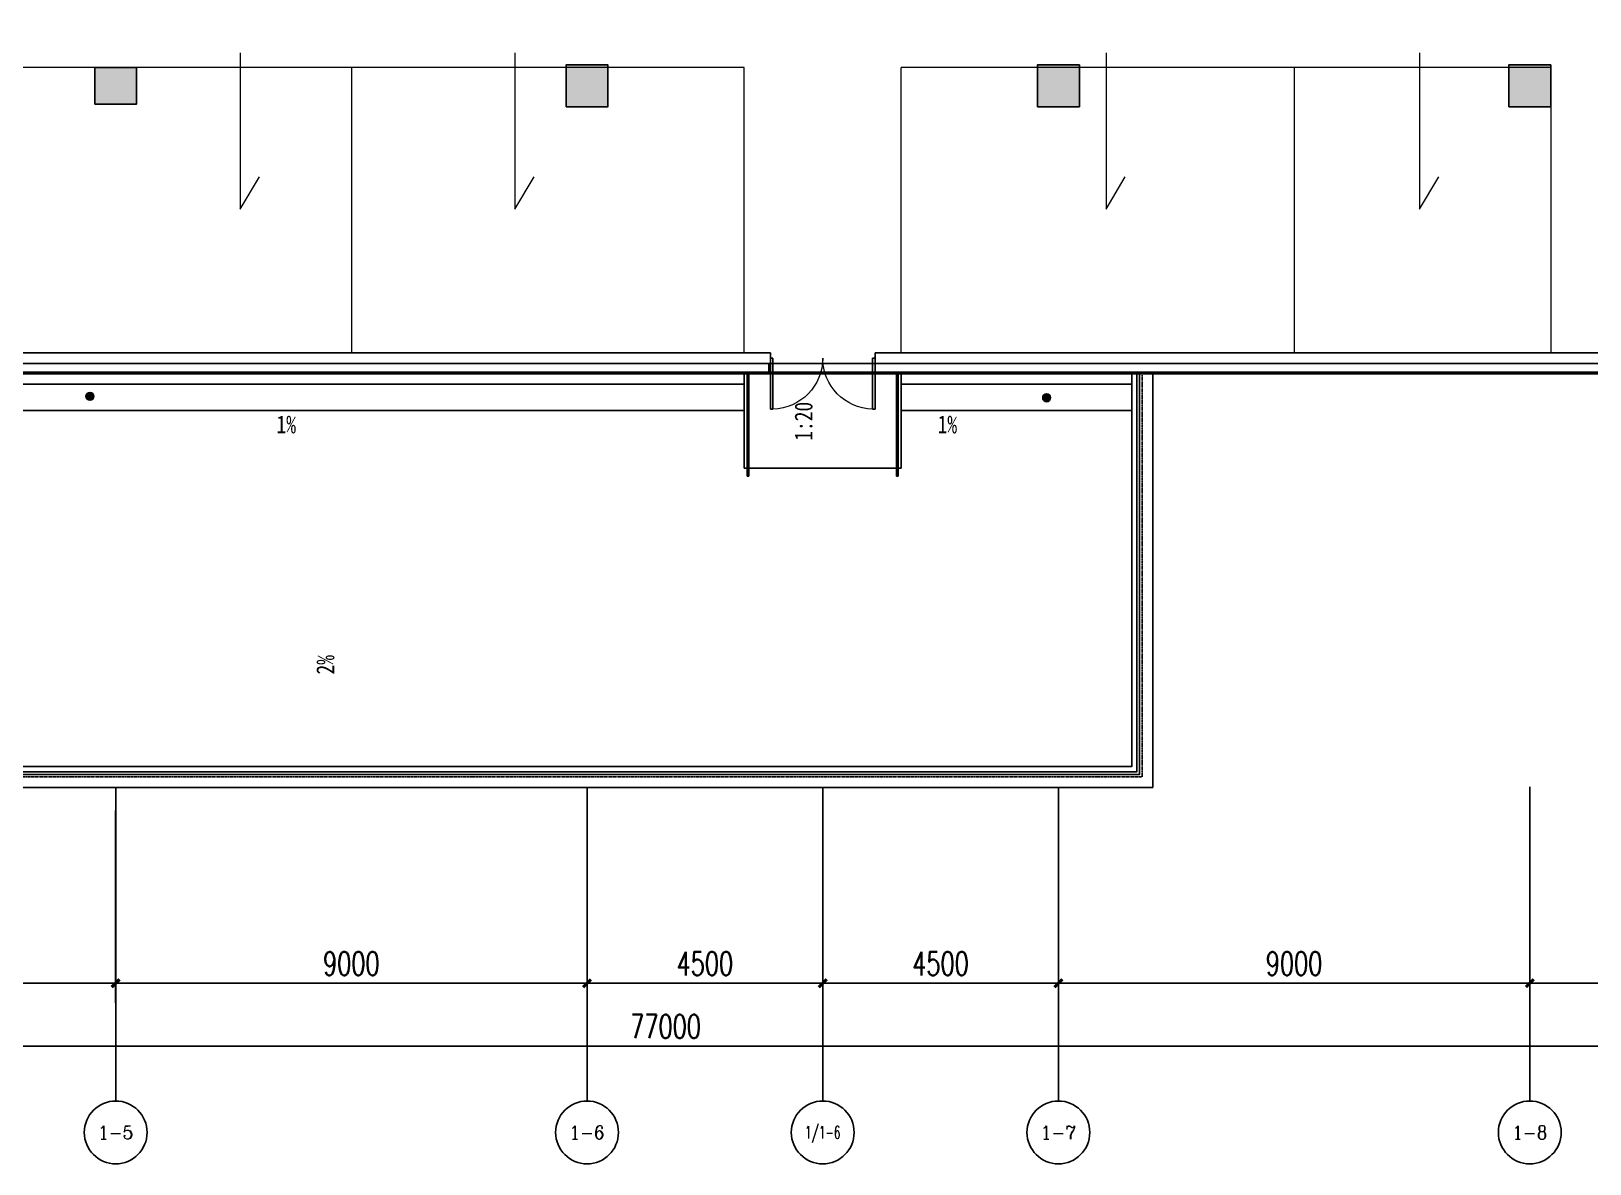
# Model space of a CAD drawing. Header units: millimetres. Extents: x 3288618 to 3380738, y 22100 to 101308.
# Drawn here: x 3326045 to 3355805, y 22100 to 43732 of the extents above; entities that cross this region are included whole.
import ezdxf
from ezdxf.enums import TextEntityAlignment as Align

# ---------------------------------------------------------------- set-up
doc = ezdxf.new("R2010")
doc.units = ezdxf.units.MM
doc.header["$MEASUREMENT"] = 0
doc.linetypes.add('DASH', pattern=[0.35, 0.25, -0.1])
doc.layers.get('0').update_dxf_attribs({"linetype": 'CONTINUOUS'})
doc.layers.get('Defpoints').update_dxf_attribs({"linetype": 'CONTINUOUS'})
for name, color, linetype in [('AXIS', 3, 'CONTINUOUS'), ('COLUMN', 255, 'CONTINUOUS'), ('DIM_SYMB', 3, 'CONTINUOUS'), ('PUB_HATCH', 251, 'CONTINUOUS'), ('RAIL', 163, 'CONTINUOUS'), ('STAIR', 2, 'CONTINUOUS'), ('WALL', 255, 'CONTINUOUS'), ('WINDOW', 4, 'CONTINUOUS'), ('栏杆', 212, 'CONTINUOUS')]:
    doc.layers.add(name, color=color, linetype=linetype)
doc.layers.add('fire', color=1, linetype='CONTINUOUS', lineweight=5)
doc.styles.add('_TCH_AXIS', font='COMPLEX', dxfattribs={"bigfont": 'GBCBIG'})
doc.styles.add('_TCH_DIM', font='', dxfattribs={"width": 0.8})
doc.styles.add('DIM_FONT', font='SIMPLEX', dxfattribs={"width": 0.7, "bigfont": 'GBCBIG'})
doc.styles.get('_TCH_DIM').set_extended_font_data('SimSun')
doc.dimstyles.new('_TCH_ARCH&&150', dxfattribs={"dimscale": 1.5, "dimtxt": 300, "dimasz": 100, "dimexe": 250, "dimexo": 300, "dimgap": 100, "dimtad": 1, "dimdec": 0, "dimzin": 0, "dimdsep": 46, "dimtxsty": 'DIM_FONT', "dimblk": 'ARCHTICK', "dimcen": 0.09, "dimclrt": 7, "dimazin": 2, "dimtfac": 1, "dimtdec": 0, "dimtix": 1, "dimtmove": 2, "dimatfit": 3, "dimfxl": 1, "dimtolj": 1, "dimtzin": 0, "dimarcsym": 0})

# ---------------------------------------------------------------- blocks, each defined once
blk = doc.blocks.new('_ArchTick')
at = {"color": 0, "linetype": 'ByBlock', "const_width": 0.4}
blk.add_lwpolyline([(-0.5, -0.5), (0.5, 0.5)], dxfattribs=at)
blk = doc.blocks.new('*D36')
at = {"layer": 'AXIS', "color": 0, "lineweight": -2, "transparency": 16777216}
for p, q in [((3318658, 28850), (3318658, 25175)), ((3327658, 28850), (3327658, 25175)), ((3318658, 25550), (3327658, 25550))]:
    blk.add_line(p, q, dxfattribs=at)
at = {"layer": 'Defpoints', "color": 0, "transparency": 16777216}
for p in [(3318658, 29300), (3327658, 29300), (3327658, 25550)]:
    blk.add_point(p, dxfattribs=at)
at = {"layer": 'AXIS', "color": 0, "lineweight": -2, "transparency": 16777216, "xscale": 150, "yscale": 150, "zscale": 150, "rotation": 180}
blk.add_blockref('_ArchTick', (3318658, 25550), dxfattribs=at)
at = {"layer": 'AXIS', "color": 0, "lineweight": -2, "transparency": 16777216, "xscale": 150, "yscale": 150, "zscale": 150}
blk.add_blockref('_ArchTick', (3327658, 25550), dxfattribs=at)
at = {"layer": 'AXIS', "color": 7, "transparency": 16777216, "insert": (3323158, 25925), "char_height": 450, "attachment_point": 5, "style": 'DIM_FONT'}
blk.add_mtext('\\A1;9000', dxfattribs=at)
blk = doc.blocks.new('*D37')
at = {"layer": 'AXIS', "color": 0, "lineweight": -2, "transparency": 16777216}
for p, q in [((3327658, 28850), (3327658, 25175)), ((3336658, 28850), (3336658, 25175)), ((3327658, 25550), (3336658, 25550))]:
    blk.add_line(p, q, dxfattribs=at)
at = {"layer": 'Defpoints', "color": 0, "transparency": 16777216}
for p in [(3327658, 29300), (3336658, 29300), (3336658, 25550)]:
    blk.add_point(p, dxfattribs=at)
at = {"layer": 'AXIS', "color": 0, "lineweight": -2, "transparency": 16777216, "xscale": 150, "yscale": 150, "zscale": 150, "rotation": 180}
blk.add_blockref('_ArchTick', (3327658, 25550), dxfattribs=at)
at = {"layer": 'AXIS', "color": 0, "lineweight": -2, "transparency": 16777216, "xscale": 150, "yscale": 150, "zscale": 150}
blk.add_blockref('_ArchTick', (3336658, 25550), dxfattribs=at)
at = {"layer": 'AXIS', "color": 7, "transparency": 16777216, "insert": (3332158, 25925), "char_height": 450, "attachment_point": 5, "style": 'DIM_FONT'}
blk.add_mtext('\\A1;9000', dxfattribs=at)
blk = doc.blocks.new('*D38')
at = {"layer": 'AXIS', "color": 0, "lineweight": -2, "transparency": 16777216}
for p, q in [((3336658, 28850), (3336658, 25175)), ((3341158, 28850), (3341158, 25175)), ((3336658, 25550), (3341158, 25550))]:
    blk.add_line(p, q, dxfattribs=at)
at = {"layer": 'Defpoints', "color": 0, "transparency": 16777216}
for p in [(3336658, 29300), (3341158, 29300), (3341158, 25550)]:
    blk.add_point(p, dxfattribs=at)
at = {"layer": 'AXIS', "color": 0, "lineweight": -2, "transparency": 16777216, "xscale": 150, "yscale": 150, "zscale": 150, "rotation": 180}
blk.add_blockref('_ArchTick', (3336658, 25550), dxfattribs=at)
at = {"layer": 'AXIS', "color": 0, "lineweight": -2, "transparency": 16777216, "xscale": 150, "yscale": 150, "zscale": 150}
blk.add_blockref('_ArchTick', (3341158, 25550), dxfattribs=at)
at = {"layer": 'AXIS', "color": 7, "transparency": 16777216, "insert": (3338908, 25925), "char_height": 450, "attachment_point": 5, "style": 'DIM_FONT'}
blk.add_mtext('\\A1;4500', dxfattribs=at)
blk = doc.blocks.new('*D39')
at = {"layer": 'AXIS', "color": 0, "lineweight": -2, "transparency": 16777216}
for p, q in [((3341158, 28850), (3341158, 25175)), ((3345658, 28850), (3345658, 25175)), ((3341158, 25550), (3345658, 25550))]:
    blk.add_line(p, q, dxfattribs=at)
at = {"layer": 'Defpoints', "color": 0, "transparency": 16777216}
for p in [(3341158, 29300), (3345658, 29300), (3345658, 25550)]:
    blk.add_point(p, dxfattribs=at)
at = {"layer": 'AXIS', "color": 0, "lineweight": -2, "transparency": 16777216, "xscale": 150, "yscale": 150, "zscale": 150, "rotation": 180}
blk.add_blockref('_ArchTick', (3341158, 25550), dxfattribs=at)
at = {"layer": 'AXIS', "color": 0, "lineweight": -2, "transparency": 16777216, "xscale": 150, "yscale": 150, "zscale": 150}
blk.add_blockref('_ArchTick', (3345658, 25550), dxfattribs=at)
at = {"layer": 'AXIS', "color": 7, "transparency": 16777216, "insert": (3343408, 25925), "char_height": 450, "attachment_point": 5, "style": 'DIM_FONT'}
blk.add_mtext('\\A1;4500', dxfattribs=at)
blk = doc.blocks.new('*D40')
at = {"layer": 'AXIS', "color": 0, "lineweight": -2, "transparency": 16777216}
for p, q in [((3345658, 28850), (3345658, 25175)), ((3354658, 28850), (3354658, 25175)), ((3345658, 25550), (3354658, 25550))]:
    blk.add_line(p, q, dxfattribs=at)
at = {"layer": 'Defpoints', "color": 0, "transparency": 16777216}
for p in [(3345658, 29300), (3354658, 29300), (3354658, 25550)]:
    blk.add_point(p, dxfattribs=at)
at = {"layer": 'AXIS', "color": 0, "lineweight": -2, "transparency": 16777216, "xscale": 150, "yscale": 150, "zscale": 150, "rotation": 180}
blk.add_blockref('_ArchTick', (3345658, 25550), dxfattribs=at)
at = {"layer": 'AXIS', "color": 0, "lineweight": -2, "transparency": 16777216, "xscale": 150, "yscale": 150, "zscale": 150}
blk.add_blockref('_ArchTick', (3354658, 25550), dxfattribs=at)
at = {"layer": 'AXIS', "color": 7, "transparency": 16777216, "insert": (3350158, 25925), "char_height": 450, "attachment_point": 5, "style": 'DIM_FONT'}
blk.add_mtext('\\A1;9000', dxfattribs=at)
blk = doc.blocks.new('*D41')
at = {"layer": 'AXIS', "color": 0, "lineweight": -2, "transparency": 16777216}
for p, q in [((3354658, 28850), (3354658, 25175)), ((3363658, 28850), (3363658, 25175)), ((3354658, 25550), (3363658, 25550))]:
    blk.add_line(p, q, dxfattribs=at)
at = {"layer": 'Defpoints', "color": 0, "transparency": 16777216}
for p in [(3354658, 29300), (3363658, 29300), (3363658, 25550)]:
    blk.add_point(p, dxfattribs=at)
at = {"layer": 'AXIS', "color": 0, "lineweight": -2, "transparency": 16777216, "xscale": 150, "yscale": 150, "zscale": 150, "rotation": 180}
blk.add_blockref('_ArchTick', (3354658, 25550), dxfattribs=at)
at = {"layer": 'AXIS', "color": 0, "lineweight": -2, "transparency": 16777216, "xscale": 150, "yscale": 150, "zscale": 150}
blk.add_blockref('_ArchTick', (3363658, 25550), dxfattribs=at)
at = {"layer": 'AXIS', "color": 7, "transparency": 16777216, "insert": (3359158, 25925), "char_height": 450, "attachment_point": 5, "style": 'DIM_FONT'}
blk.add_mtext('\\A1;9000', dxfattribs=at)
blk = doc.blocks.new('*D47')
at = {"layer": 'AXIS', "color": 0, "lineweight": -2, "transparency": 16777216}
for p, q in [((3299658, 28850), (3299658, 23975)), ((3376658, 28850), (3376658, 23975)), ((3299658, 24350), (3376658, 24350))]:
    blk.add_line(p, q, dxfattribs=at)
at = {"layer": 'Defpoints', "color": 0, "transparency": 16777216}
for p in [(3299658, 29300), (3376658, 29300), (3376658, 24350)]:
    blk.add_point(p, dxfattribs=at)
at = {"layer": 'AXIS', "color": 0, "lineweight": -2, "transparency": 16777216, "xscale": 150, "yscale": 150, "zscale": 150, "rotation": 180}
blk.add_blockref('_ArchTick', (3299658, 24350), dxfattribs=at)
at = {"layer": 'AXIS', "color": 0, "lineweight": -2, "transparency": 16777216, "xscale": 150, "yscale": 150, "zscale": 150}
blk.add_blockref('_ArchTick', (3376658, 24350), dxfattribs=at)
at = {"layer": 'AXIS', "color": 7, "transparency": 16777216, "insert": (3338158, 24725), "char_height": 450, "attachment_point": 5, "style": 'DIM_FONT'}
blk.add_mtext('\\A1;77000', dxfattribs=at)
blk = doc.blocks.new('_FZH')
blk.add_lwpolyline([(-0.5, -0.5), (0.5, -0.5), (0.5, 0.5), (-0.5, 0.5)], close=True)
at = {"layer": 'PUB_HATCH'}
blk.add_solid([(-0.5, -0.5), (0.5, -0.5), (-0.5, 0.5), (0.5, 0.5)], dxfattribs=at)
blk = doc.blocks.new('$DorLib2D$00000002')
for p, q in [((-0.5, 0), (-0.5, 0.4875)), ((-0.475, 0.4875), (-0.5, 0.4875)), ((-0.475, 0), (-0.475, 0.4875)), ((0.475, 0), (0.475, 0.4875)), ((0.475, 0.4875), (0.5, 0.4875)), ((0.5, 0), (0.5, 0.4875)), ((-0.5, 0), (-0.475, 0)), ((0.5, 0), (0.475, 0))]:
    blk.add_line(p, q)
at = {"lineweight": 13}
for centre, start, end in [((-0.4875, 0), 0, 88.53072), ((0.4875, 0), 91.46928, 180)]:
    blk.add_arc(centre, 0.4875, start, end, dxfattribs=at)

msp = doc.modelspace()

# ---------------------------------------------------------------- hatches: boundary and pattern name
at = {"layer": 'PUB_HATCH'}
h = msp.add_hatch(dxfattribs=at)
h.set_pattern_fill('ANSI31', color=256, scale=10, style=0)
h.set_pattern_definition([(45, (3257660.076, 7477.284), (-11.22532, 11.22532), [])])
h.paths.add_polyline_path([(3327231.6, 36757.7, 1), (3327101.6, 36757.7, 1)])
h = msp.add_hatch(dxfattribs=at)
h.set_pattern_fill('ANSI31', color=256, scale=10, style=0)
h.set_pattern_definition([(45, (3275926.903, 7450.784), (-11.22532, 11.22532), [])])
h.paths.add_polyline_path([(3345498.4, 36731.2, 1), (3345368.4, 36731.2, 1)])

# ---------------------------------------------------------------- linework, layer by layer
at = {"layer": 'AXIS'}
for p, q in [((3327658.4, 29300.5), (3327658.4, 23300.5)), ((3336658.4, 29300.5), (3336658.4, 23300.5)), ((3341158.4, 29300.5), (3341158.4, 23300.5)), ((3345658.4, 29300.5), (3345658.4, 23300.5)), ((3354658.4, 29300.5), (3354658.4, 23300.5))]:
    msp.add_line(p, q, dxfattribs=at)
for centre in [(3327658.4, 22700.5), (3336658.4, 22700.5), (3341158.4, 22700.5), (3345658.4, 22700.5), (3354658.4, 22700.5)]:
    msp.add_circle(centre, 600, dxfattribs=at)
at = {"layer": 'DIM_SYMB'}
for points in [[(3331076, 36653.7, 0, 0, 0), (3330316, 36653.7, 120, 0, 0), (3329866, 36653.7, 0, 0, 0)], [(3341145.4, 36833.1, 0, 0, 0), (3341145.4, 36057.3, 120, 0, 0), (3341145.4, 35607.3, 0, 0, 0)], [(3343341.7, 36653.7, 0, 0, 0), (3344101.7, 36653.7, 120, 0, 0), (3344551.7, 36653.7, 0, 0, 0)], [(3332098.5, 31362.7, 0, 0, 0), (3332098.5, 32540.7, 120, 0, 0), (3332098.5, 32990.7, 0, 0, 0)]]:
    msp.add_lwpolyline(points, format="xyseb", dxfattribs=at)
at = {"layer": 'fire', "color": 2}
for points in [[(3330037.2, 43317.1), (3330037.2, 40333.1), (3330401.3, 40951.7)], [(3335281.5, 43317.1), (3335281.5, 40333.1), (3335645.7, 40951.7)], [(3346571.4, 43317.1), (3346571.4, 40333.1), (3346935.6, 40951.7)], [(3352556.3, 43317.1), (3352556.3, 40333.1), (3352920.5, 40951.7)]]:
    msp.add_lwpolyline(points, dxfattribs=at)
at = {"layer": 'fire', "color": 1}
for points in [[(3339658.4, 43038.5), (3322933.4, 43038.5)], [(3332158.4, 43038.5), (3332158.4, 37588.5)], [(3339658.4, 37588.5), (3339658.4, 43038.5)], [(3355058.4, 43038.5), (3342658.4, 43038.5)], [(3342658.4, 37588.5), (3342658.4, 43038.5)], [(3350158.4, 43038.5), (3350158.4, 37588.5)], [(3355058.4, 43088.5), (3355058.4, 37588.5)]]:
    msp.add_lwpolyline(points, dxfattribs=at)
at = {"layer": 'RAIL'}
for p, q in [((3339718.4, 37188.5), (3339718.4, 35232.6)), ((3339748.4, 37188.5), (3339748.4, 35232.6)), ((3342568.4, 37188.5), (3342568.4, 35232.6)), ((3342598.4, 37188.5), (3342598.4, 35232.6)), ((3339748.4, 35232.6), (3339718.4, 35232.6)), ((3342568.4, 35232.6), (3342598.4, 35232.6))]:
    msp.add_line(p, q, dxfattribs=at)
for points in [[(3303058.4, 70288.5), (3299458.4, 70288.5), (3299458.4, 29288.5), (3347458.4, 29288.5), (3347458.4, 37188.5)], [(3318058.4, 38988.5), (3318058.4, 37188.5), (3360328.9, 37188.5)], [(3318058.4, 38988.5), (3318058.4, 37188.5), (3340158.4, 37188.5), (3340158.4, 37388.5)], [(3318088.4, 38988.5), (3318088.4, 37218.5), (3360328.9, 37218.5)], [(3318088.4, 38988.5), (3318088.4, 37218.5), (3340128.4, 37218.5), (3340128.4, 37388.5)]]:
    msp.add_lwpolyline(points, dxfattribs=at)
at = {"layer": 'STAIR'}
for p, q in [((3339658.4, 36988.5), (3303058.4, 36988.5)), ((3347058.4, 36988.5), (3342658.4, 36988.5)), ((3339658.4, 36488.5), (3302558.4, 36488.5)), ((3347058.4, 36488.5), (3342658.4, 36488.5))]:
    msp.add_line(p, q, dxfattribs=at)
at = {"layer": 'STAIR', "linetype": 'DASH'}
msp.add_lwpolyline([(3347258.4, 37188.5), (3347258.4, 29488.5), (3299658.4, 29488.5), (3299658.4, 70088.5), (3303058.4, 70088.5)], dxfattribs=at)
at = {"layer": 'STAIR'}
msp.add_lwpolyline([(3347058.4, 37188.5), (3347058.4, 29688.5), (3299858.4, 29688.5), (3299858.4, 69888.5), (3303058.4, 69888.5)], dxfattribs=at)
for centre, radius in [((3327166.6, 36757.7), 75), ((3327166.6, 36757.7), 65), ((3345433.4, 36731.2), 75), ((3345433.4, 36731.2), 65)]:
    msp.add_circle(centre, radius, dxfattribs=at)
at = {"layer": 'WALL'}
for p, q in [((3340158.4, 37588.5), (3318458.4, 37588.5)), ((3336658.4, 37588.5), (3336858.4, 37588.5)), ((3340158.4, 37388.5), (3340158.4, 37588.5)), ((3360758.4, 37588.5), (3342158.4, 37588.5)), ((3342158.4, 37588.5), (3342158.4, 37388.5)), ((3318258.4, 37388.5), (3340158.4, 37388.5)), ((3342158.4, 37388.5), (3345958.4, 37388.5)), ((3360658.4, 37388.5), (3345958.4, 37388.5))]:
    msp.add_line(p, q, dxfattribs=at)
at = {"layer": 'WINDOW'}
for p, q in [((3342158.4, 37388.5), (3340158.4, 37388.5)), ((3339658.4, 37188.5), (3339658.4, 35388.5)), ((3342658.4, 35388.5), (3342658.4, 37188.5)), ((3339658.4, 35388.5), (3342658.4, 35388.5))]:
    msp.add_line(p, q, dxfattribs=at)
at = {"layer": '栏杆'}
for points in [[(3347208.4, 37188.5), (3347208.4, 29538.5), (3299708.4, 29538.5), (3299708.4, 70038.5), (3303058.4, 70038.5)], [(3347158.4, 37188.5), (3347158.4, 29588.5), (3299758.4, 29588.5), (3299758.4, 69988.5), (3303058.4, 69988.5)]]:
    msp.add_lwpolyline(points, dxfattribs=at)

# ---------------------------------------------------------------- block references
at = {"layer": 'COLUMN', "xscale": 800}
for p, yscale, zscale in [((3327658.4, 42688.5), 700, 700), ((3336658.4, 42688.5), 800, 800), ((3345658.4, 42688.5), 800, 800), ((3354658.4, 42688.5), 800, 800)]:
    msp.add_blockref('_FZH', p, dxfattribs=dict(at, yscale=yscale, zscale=zscale))
at = {"layer": 'WINDOW', "xscale": -2000, "yscale": 2000, "zscale": -2000, "rotation": 180}
msp.add_blockref('$DorLib2D$00000002', (3341158.4, 37488.5), dxfattribs=at)

# ---------------------------------------------------------------- texts
at = {"layer": 'AXIS', "color": 7, "style": '_TCH_AXIS'}
for s, p, p2 in [('1-5', (3327322.1, 22572.1), (3327994.7, 22572.1)), ('1-6', (3336322.1, 22572.1), (3336994.7, 22572.1)), ('1-7', (3345322.1, 22572.1), (3345994.7, 22572.1)), ('1-8', (3354322.1, 22572.1), (3354994.7, 22572.1))]:
    msp.add_text(s, height=256.83, dxfattribs=at).set_placement(p, p2, align=Align.FIT)
at = {"layer": 'AXIS', "color": 7, "style": '_TCH_AXIS', "width": 0.65625}
msp.add_text('1/1-6', height=236.53, dxfattribs=at).set_placement((3340818.4, 22582.2), (3341498.4, 22582.2), align=Align.FIT)
at = {"layer": 'DIM_SYMB', "color": 7, "style": '_TCH_DIM', "width": 0.8}
for s, p in [('1:20', (3340962.9, 35910.1)), ('2%', (3331831.5, 31446.2))]:
    msp.add_text(s, height=341.77, rotation=90, dxfattribs=at).set_placement(p)
for p in [(3330729.5, 36052.2), (3343352.5, 36052.2)]:
    msp.add_text('1%', height=341.77, dxfattribs=at).set_placement(p)

# ---------------------------------------------------------------- dimensions: what is measured, and where the dimension line sits
at = {"layer": 'AXIS'}
for p1, p2, distance, picture, middle in [((3299658.4, 29300.5), (3376658.4, 29300.5), -4950, '*D47', (3338158.4, 24725.5)), ((3318658.4, 29300.5), (3327658.4, 29300.5), -3750, '*D36', (3323158.4, 25925.5)), ((3327658.4, 29300.5), (3336658.4, 29300.5), -3750, '*D37', (3332158.4, 25925.5)), ((3336658.4, 29300.5), (3341158.4, 29300.5), -3750, '*D38', (3338908.4, 25925.5)), ((3341158.4, 29300.5), (3345658.4, 29300.5), -3750, '*D39', (3343408.4, 25925.5)), ((3345658.4, 29300.5), (3354658.4, 29300.5), -3750, '*D40', (3350158.4, 25925.5)), ((3354658.4, 29300.5), (3363658.4, 29300.5), -3750, '*D41', (3359158.4, 25925.5))]:
    dim = msp.add_aligned_dim(p1=p1, p2=p2, distance=distance, dimstyle='_TCH_ARCH&&150', dxfattribs=at)
    dim.commit()
    dim.dimension.update_dxf_attribs({"geometry": picture, "text_midpoint": middle})

doc.saveas('drawing.dxf')
